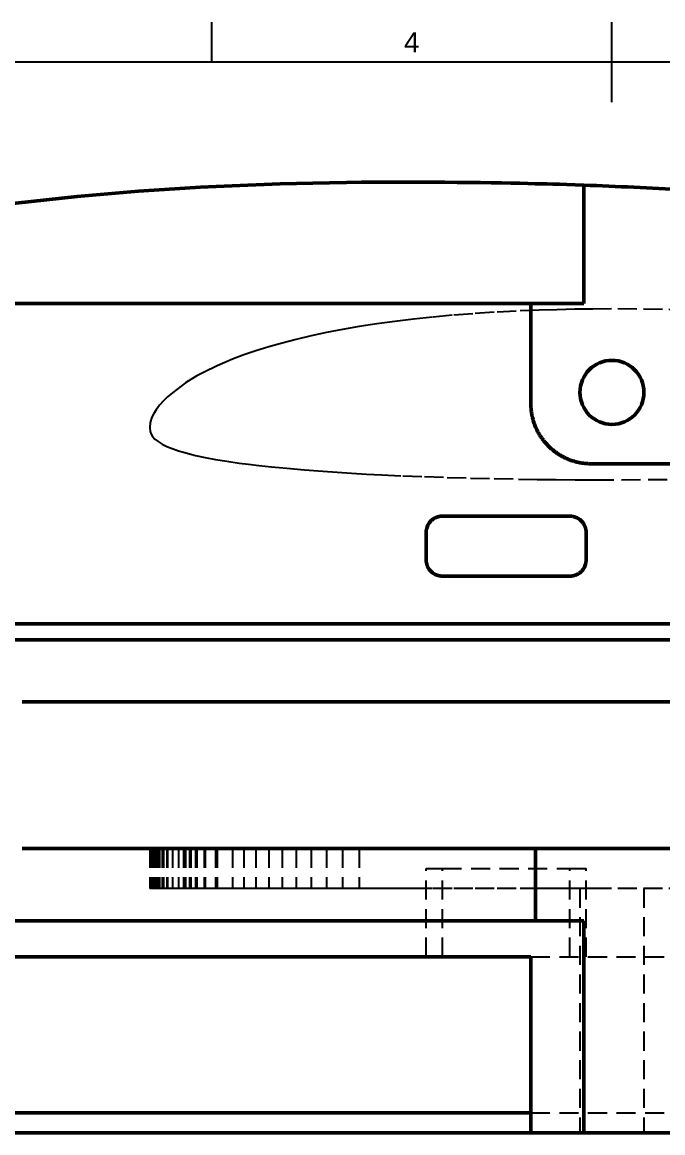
# Model space of a CAD drawing. Header units: millimetres. Extents: x 0 to 420, y 0 to 297.
# Drawn here: x 141.3 to 221.4, y 153.3 to 292 of the extents above; entities that cross this region are included whole.
import ezdxf
from ezdxf.enums import TextEntityAlignment as Align

# ---------------------------------------------------------------- set-up
doc = ezdxf.new("R2010")
doc.units = ezdxf.units.MM
doc.header["$LTSCALE"] = 0.75
doc.linetypes.add('HIDDEN2', pattern=[4.7625, 3.175, -1.5875])
for name, color, linetype, lineweight in [('Border', 7, 'Continuous', 25), ('Sichtbar', 7, 'Continuous', 50), ('Verdeckt', 7, 'HIDDEN2', 25)]:
    doc.layers.add(name, color=color, linetype=linetype, lineweight=lineweight)
doc.styles.add('FusionTitle', font='arial.ttf')

# ---------------------------------------------------------------- blocks, each defined once
blk = doc.blocks.new('ISO_A3_SHEET')
at = {"layer": 'Border'}
for p, q in [((165, 292), (165, 287)), ((215, 292), (215, 282)), ((410, 287), (20, 287))]:
    blk.add_line(p, q, dxfattribs=at)
at = {"layer": 'Border', "style": 'FusionTitle'}
blk.add_text('4', height=2.5, dxfattribs=at).set_placement((190, 289.5), align=Align.MIDDLE)

msp = doc.modelspace()

# ---------------------------------------------------------------- linework, layer by layer
at = {"layer": 'Sichtbar', "extrusion": (-1, -2e-16, 0)}
for p, q in [((211.53, 271.65, 17.75), (211.53, 256.85, 17.75)), ((125.15, 256.85, -4.25), (204.9, 256.85, -4.25)), ((211.53, 256.85, 17.75), (204.9, 256.85, 17.75)), ((204.9, 256.85, 17.75), (204.9, 244.35, 17.75)), ((193.86, 230.3, -4.25), (209.76, 230.3, -4.25)), ((191.81, 224.85, -4.25), (191.81, 228.25, -4.25)), ((211.81, 228.25, -4.25), (211.81, 224.85, -4.25)), ((209.76, 222.8, -4.25), (193.86, 222.8, -4.25)), ((141.31, 207.08, 17.75), (278.95, 207.1, 17.75))]:
    msp.add_line(p, q, dxfattribs=at)
at = {"layer": 'Sichtbar', "extrusion": (-1, 2e-16, 0)}
for p, q in [((205.49, 188.76, 32.14), (205.49, 179.76, 32.14)), ((125.15, 175.26, 17.16), (204.9, 175.26, 17.16)), ((204.9, 175.26, 17.16), (204.9, 153.26, 17.16)), ((211.53, 153.26, 17.16), (204.9, 153.26, 17.16))]:
    msp.add_line(p, q, dxfattribs=at)
at = {"layer": 'Sichtbar', "extrusion": (-2e-16, -2e-16, -1)}
msp.add_circle((-215.04, 245.76, -17.75), 4, dxfattribs=at)
at = {"layer": 'Sichtbar'}
for points, knots in [([(118.53, 266.17, -8.75), (140.88, 269.97, -8.75), (159.29, 271.69, -8.75), (191.9, 272.11, -8.75), (200.81, 271.94, -8.75), (205.47, 271.83, -8.75), (205.48, 271.83, -8.75), (205.49, 271.83, -8.75)], [-2.964588, -2.964588, -2.964588, -2.964588, -0.915177, -0.915177, -0.00171, -0.00171, -0.00018, -0.00018, -0.00018, -0.00018]), ([(205.49, 271.83, -8.75), (205.49, 271.83, -8.75), (205.49, 271.83, -8.75), (205.49, 271.83, -8.75), (205.49, 271.83, -8.75), (205.49, 271.83, -8.75)], [-0.0001084875, -0.0001084875, -0.0001084875, -0.0001084875, -0.0000819447, -0.0000819447, 0, 0, 0, 0]), ([(204.9, 244.35, 17.75), (204.9, 244.18, 17.75), (204.92, 243.84, 17.75), (204.97, 243.33, 17.75), (205.05, 242.84, 17.75), (205.17, 242.36, 17.75), (205.31, 241.89, 17.75), (205.49, 241.43, 17.75), (205.69, 240.99, 17.75), (205.93, 240.57, 17.75), (206.18, 240.16, 17.75), (206.47, 239.77, 17.75), (206.77, 239.4, 17.75), (207.1, 239.05, 17.75), (207.45, 238.72, 17.75), (207.82, 238.41, 17.75), (208.21, 238.13, 17.75), (208.62, 237.87, 17.75), (209.05, 237.64, 17.75), (209.49, 237.43, 17.75), (209.94, 237.26, 17.75), (210.34, 237.14, 17.75), (210.65, 237.05, 17.75), (210.9, 237, 17.75), (211.14, 236.95, 17.75), (211.39, 236.92, 17.75), (211.6, 236.89, 17.75), (211.77, 236.87, 17.75), (211.89, 236.87, 17.75), (212.02, 236.86, 17.75), (212.15, 236.85, 17.75), (212.25, 236.85, 17.75), (212.33, 236.85, 17.75), (212.37, 236.85, 17.75), (212.4, 236.85, 17.75), (212.44, 236.85, 17.75), (212.52, 236.85, 17.75), (212.63, 236.85, 17.75), (212.8, 236.85, 17.75), (213.01, 236.85, 17.75), (213.26, 236.85, 17.75), (213.55, 236.85, 17.75), (214.03, 236.85, 17.75), (214.72, 236.85, 17.75), (215.66, 236.85, 17.75), (216.75, 236.85, 17.75), (217.98, 236.85, 17.75), (219.34, 236.85, 17.75), (220.82, 236.85, 17.75), (222.41, 236.85, 17.75), (224.74, 236.85, 17.75), (227.87, 236.85, 17.75), (231.86, 236.85, 17.75), (236.11, 236.85, 17.75), (240.55, 236.85, 17.75), (245.13, 236.85, 17.75), (249.77, 236.85, 17.75), (254.4, 236.85, 17.75), (258.98, 236.85, 17.75), (263.42, 236.85, 17.75), (268.9, 236.85, 17.75), (274.93, 236.85, 17.75), (280.9, 236.85, 17.75), (284.79, 236.85, 17.75), (286.64, 236.85, 17.75), (287.13, 236.85, 17.75)], [-17.299637, -17.299637, -17.299637, -17.299637, -17.197139, -17.095989, -16.995976, -16.896907, -16.798614, -16.70095, -16.603787, -16.507016, -16.410539, -16.314272, -16.218141, -16.122075, -16.02601, -15.929878, -15.833611, -15.737134, -15.640363, -15.5432, -15.445537, -15.347244, -15.297809, -15.248161, -15.198276, -15.148133, -15.097706, -15.072377, -15.046967, -15.021474, -14.995892, -14.970219, -14.957346, -14.950901, -14.94445, -14.939619, -14.925261, -14.90158, -14.868776, -14.827055, -14.776617, -14.717666, -14.650404, -14.49176, -14.302306, -14.083663, -13.837454, -13.565299, -13.268821, -12.94964, -12.609379, -11.872102, -11.069962, -10.215932, -9.322984, -8.40409, -7.472224, -6.540358, -5.621464, -4.728516, -3.874486, -2.335069, -1.106995, -0.294045, 0, 0, 0, 0]), ([(191.81, 228.25, -4.25), (191.81, 228.3, -4.25), (191.82, 228.39, -4.25), (191.83, 228.53, -4.25), (191.85, 228.66, -4.25), (191.9, 228.84, -4.25), (191.97, 229.05, -4.25), (192.09, 229.29, -4.25), (192.24, 229.5, -4.25), (192.38, 229.67, -4.25), (192.51, 229.79, -4.25), (192.61, 229.87, -4.25), (192.72, 229.95, -4.25), (192.83, 230.02, -4.25), (192.95, 230.08, -4.25), (193.05, 230.13, -4.25), (193.13, 230.16, -4.25), (193.19, 230.19, -4.25), (193.26, 230.21, -4.25), (193.32, 230.23, -4.25), (193.39, 230.24, -4.25), (193.45, 230.26, -4.25), (193.51, 230.27, -4.25), (193.55, 230.28, -4.25), (193.59, 230.28, -4.25), (193.62, 230.29, -4.25), (193.65, 230.29, -4.25), (193.68, 230.29, -4.25), (193.71, 230.29, -4.25), (193.72, 230.3, -4.25), (193.74, 230.3, -4.25), (193.76, 230.3, -4.25), (193.78, 230.3, -4.25), (193.79, 230.3, -4.25), (193.8, 230.3, -4.25), (193.81, 230.3, -4.25), (193.82, 230.3, -4.25), (193.83, 230.3, -4.25), (193.83, 230.3, -4.25), (193.84, 230.3, -4.25), (193.84, 230.3, -4.25), (193.85, 230.3, -4.25), (193.85, 230.3, -4.25), (193.85, 230.3, -4.25), (193.86, 230.3, -4.25), (193.86, 230.3, -4.25), (193.86, 230.3, -4.25), (193.86, 230.3, -4.25), (193.86, 230.3, -4.25), (193.86, 230.3, -4.25), (193.86, 230.3, -4.25), (193.86, 230.3, -4.25), (193.86, 230.3, -4.25), (193.86, 230.3, -4.25), (193.86, 230.3, -4.25), (193.86, 230.3, -4.25), (193.86, 230.3, -4.25), (193.86, 230.3, -4.25), (193.86, 230.3, -4.25)], [-0.6436497, -0.6436497, -0.6436497, -0.6436497, -0.6156333, -0.5879859, -0.5606488, -0.5335698, -0.4800374, -0.4270566, -0.3744002, -0.3218928, -0.2956349, -0.2693589, -0.243046, -0.2166757, -0.1902247, -0.163667, -0.1503371, -0.1369687, -0.1235574, -0.1100983, -0.0965862, -0.0830156, -0.0693805, -0.0625366, -0.0556741, -0.0487923, -0.0418903, -0.0349671, -0.0314972, -0.0280217, -0.0245405, -0.0210533, -0.0175602, -0.0140609, -0.0123089, -0.0105554, -0.0088002, -0.0070435, -0.0061645, -0.0052851, -0.0044053, -0.0035251, -0.0026444, -0.0022039, -0.0017634, -0.0013227, -0.0011023, -0.0008819, -0.0006614, -0.000441, -0.0003307, -0.0002205, -0.0001654, -0.0001102, -0.0000551, -0.0000275, -0.0000138, 0, 0, 0, 0]), ([(209.76, 230.3, -4.25), (209.81, 230.3, -4.25), (209.9, 230.3, -4.25), (210.04, 230.28, -4.25), (210.18, 230.26, -4.25), (210.35, 230.22, -4.25), (210.56, 230.14, -4.25), (210.8, 230.02, -4.25), (211.02, 229.88, -4.25), (211.18, 229.73, -4.25), (211.3, 229.6, -4.25), (211.39, 229.5, -4.25), (211.46, 229.4, -4.25), (211.53, 229.28, -4.25), (211.6, 229.17, -4.25), (211.64, 229.07, -4.25), (211.68, 228.99, -4.25), (211.7, 228.92, -4.25), (211.72, 228.86, -4.25), (211.74, 228.79, -4.25), (211.76, 228.73, -4.25), (211.77, 228.66, -4.25), (211.78, 228.61, -4.25), (211.79, 228.56, -4.25), (211.8, 228.53, -4.25), (211.8, 228.49, -4.25), (211.8, 228.46, -4.25), (211.81, 228.43, -4.25), (211.81, 228.41, -4.25), (211.81, 228.39, -4.25), (211.81, 228.37, -4.25), (211.81, 228.36, -4.25), (211.81, 228.34, -4.25), (211.81, 228.32, -4.25), (211.81, 228.31, -4.25), (211.81, 228.3, -4.25), (211.81, 228.29, -4.25), (211.81, 228.29, -4.25), (211.81, 228.28, -4.25), (211.81, 228.28, -4.25), (211.81, 228.27, -4.25), (211.81, 228.27, -4.25), (211.81, 228.26, -4.25), (211.81, 228.26, -4.25), (211.81, 228.26, -4.25), (211.81, 228.26, -4.25), (211.81, 228.26, -4.25), (211.81, 228.25, -4.25), (211.81, 228.25, -4.25), (211.81, 228.25, -4.25), (211.81, 228.25, -4.25), (211.81, 228.25, -4.25), (211.81, 228.25, -4.25), (211.81, 228.25, -4.25), (211.81, 228.25, -4.25), (211.81, 228.25, -4.25), (211.81, 228.25, -4.25), (211.81, 228.25, -4.25), (211.81, 228.25, -4.25)], [-0.6436563, -0.6436563, -0.6436563, -0.6436563, -0.6156399, -0.5879925, -0.5606554, -0.5335764, -0.4800437, -0.4270624, -0.3744053, -0.3218971, -0.2956387, -0.2693623, -0.243049, -0.2166781, -0.1902267, -0.1636685, -0.1503384, -0.1369698, -0.1235583, -0.110099, -0.0965868, -0.083016, -0.0693808, -0.0625368, -0.0556743, -0.0487925, -0.0418904, -0.0349671, -0.0314973, -0.0280218, -0.0245405, -0.0210534, -0.0175602, -0.0140609, -0.012309, -0.0105554, -0.0088003, -0.0070435, -0.0061645, -0.0052851, -0.0044053, -0.0035251, -0.0026444, -0.0022039, -0.0017634, -0.0013227, -0.0011023, -0.0008819, -0.0006615, -0.000441, -0.0003308, -0.0002205, -0.0001654, -0.0001103, -0.0000551, -0.0000276, -0.0000138, 0, 0, 0, 0]), ([(193.86, 222.8, -4.25), (193.82, 222.8, -4.25), (193.72, 222.8, -4.25), (193.59, 222.82, -4.25), (193.45, 222.84, -4.25), (193.28, 222.88, -4.25), (193.07, 222.96, -4.25), (192.83, 223.08, -4.25), (192.61, 223.22, -4.25), (192.44, 223.37, -4.25), (192.32, 223.5, -4.25), (192.24, 223.6, -4.25), (192.16, 223.7, -4.25), (192.09, 223.82, -4.25), (192.03, 223.93, -4.25), (191.98, 224.03, -4.25), (191.95, 224.12, -4.25), (191.93, 224.18, -4.25), (191.91, 224.24, -4.25), (191.89, 224.31, -4.25), (191.87, 224.37, -4.25), (191.86, 224.44, -4.25), (191.84, 224.49, -4.25), (191.84, 224.54, -4.25), (191.83, 224.57, -4.25), (191.83, 224.61, -4.25), (191.82, 224.64, -4.25), (191.82, 224.67, -4.25), (191.82, 224.69, -4.25), (191.82, 224.71, -4.25), (191.82, 224.73, -4.25), (191.82, 224.75, -4.25), (191.82, 224.76, -4.25), (191.82, 224.78, -4.25), (191.81, 224.79, -4.25), (191.81, 224.8, -4.25), (191.81, 224.81, -4.25), (191.81, 224.81, -4.25), (191.81, 224.82, -4.25), (191.81, 224.82, -4.25), (191.81, 224.83, -4.25), (191.81, 224.83, -4.25), (191.81, 224.84, -4.25), (191.81, 224.84, -4.25), (191.81, 224.84, -4.25), (191.81, 224.84, -4.25), (191.81, 224.84, -4.25), (191.81, 224.85, -4.25), (191.81, 224.85, -4.25), (191.81, 224.85, -4.25), (191.81, 224.85, -4.25), (191.81, 224.85, -4.25), (191.81, 224.85, -4.25), (191.81, 224.85, -4.25), (191.81, 224.85, -4.25), (191.81, 224.85, -4.25), (191.81, 224.85, -4.25), (191.81, 224.85, -4.25), (191.81, 224.85, -4.25)], [-0.6436497, -0.6436497, -0.6436497, -0.6436497, -0.6156333, -0.5879859, -0.5606488, -0.5335698, -0.4800374, -0.4270566, -0.3744002, -0.3218928, -0.2956349, -0.2693589, -0.243046, -0.2166757, -0.1902247, -0.163667, -0.1503371, -0.1369687, -0.1235574, -0.1100983, -0.0965862, -0.0830156, -0.0693805, -0.0625366, -0.0556741, -0.0487923, -0.0418903, -0.0349671, -0.0314972, -0.0280217, -0.0245405, -0.0210533, -0.0175602, -0.0140609, -0.0123089, -0.0105554, -0.0088002, -0.0070435, -0.0061645, -0.0052851, -0.0044053, -0.0035251, -0.0026444, -0.0022039, -0.0017634, -0.0013227, -0.0011023, -0.0008819, -0.0006614, -0.000441, -0.0003307, -0.0002205, -0.0001654, -0.0001102, -0.0000551, -0.0000275, -0.0000138, 0, 0, 0, 0]), ([(211.81, 224.85, -4.25), (211.81, 224.8, -4.25), (211.81, 224.71, -4.25), (211.8, 224.57, -4.25), (211.77, 224.44, -4.25), (211.73, 224.26, -4.25), (211.66, 224.05, -4.25), (211.54, 223.81, -4.25), (211.39, 223.6, -4.25), (211.25, 223.43, -4.25), (211.12, 223.31, -4.25), (211.02, 223.23, -4.25), (210.91, 223.15, -4.25), (210.8, 223.08, -4.25), (210.68, 223.02, -4.25), (210.58, 222.97, -4.25), (210.5, 222.94, -4.25), (210.44, 222.91, -4.25), (210.37, 222.89, -4.25), (210.31, 222.87, -4.25), (210.24, 222.86, -4.25), (210.18, 222.84, -4.25), (210.12, 222.83, -4.25), (210.08, 222.82, -4.25), (210.04, 222.82, -4.25), (210.01, 222.81, -4.25), (209.97, 222.81, -4.25), (209.94, 222.81, -4.25), (209.92, 222.81, -4.25), (209.9, 222.81, -4.25), (209.89, 222.8, -4.25), (209.87, 222.8, -4.25), (209.85, 222.8, -4.25), (209.84, 222.8, -4.25), (209.83, 222.8, -4.25), (209.82, 222.8, -4.25), (209.81, 222.8, -4.25), (209.8, 222.8, -4.25), (209.79, 222.8, -4.25), (209.79, 222.8, -4.25), (209.79, 222.8, -4.25), (209.78, 222.8, -4.25), (209.78, 222.8, -4.25), (209.78, 222.8, -4.25), (209.77, 222.8, -4.25), (209.77, 222.8, -4.25), (209.77, 222.8, -4.25), (209.77, 222.8, -4.25), (209.77, 222.8, -4.25), (209.77, 222.8, -4.25), (209.77, 222.8, -4.25), (209.77, 222.8, -4.25), (209.76, 222.8, -4.25), (209.76, 222.8, -4.25), (209.76, 222.8, -4.25), (209.76, 222.8, -4.25), (209.76, 222.8, -4.25), (209.76, 222.8, -4.25), (209.76, 222.8, -4.25)], [-0.6436497, -0.6436497, -0.6436497, -0.6436497, -0.6156333, -0.5879859, -0.5606488, -0.5335698, -0.4800374, -0.4270566, -0.3744002, -0.3218928, -0.2956349, -0.2693589, -0.243046, -0.2166757, -0.1902247, -0.163667, -0.1503371, -0.1369687, -0.1235574, -0.1100983, -0.0965862, -0.0830156, -0.0693805, -0.0625366, -0.0556741, -0.0487923, -0.0418903, -0.0349671, -0.0314972, -0.0280217, -0.0245405, -0.0210533, -0.0175602, -0.0140609, -0.0123089, -0.0105554, -0.0088002, -0.0070435, -0.0061645, -0.0052851, -0.0044053, -0.0035251, -0.0026444, -0.0022039, -0.0017634, -0.0013227, -0.0011023, -0.0008819, -0.0006614, -0.000441, -0.0003307, -0.0002205, -0.0001654, -0.0001102, -0.0000551, -0.0000275, -0.0000138, 0, 0, 0, 0]), ([(305.64, 220.07, 17.75), (305.4, 219.81, 17.75), (304.9, 219.29, 17.75), (304.1, 218.56, 17.75), (303.25, 217.89, 17.75), (302.36, 217.28, 17.75), (301.42, 216.73, 17.75), (300.44, 216.25, 17.75), (299.6, 215.9, 17.75), (298.91, 215.65, 17.75), (298.38, 215.49, 17.75), (297.85, 215.34, 17.75), (297.3, 215.21, 17.75), (296.75, 215.1, 17.75), (296.29, 215.02, 17.75), (295.92, 214.97, 17.75), (295.64, 214.94, 17.75), (295.35, 214.91, 17.75), (295.07, 214.89, 17.75), (294.83, 214.87, 17.75), (294.64, 214.86, 17.75), (294.49, 214.86, 17.75), (294.35, 214.85, 17.75), (294.21, 214.85, 17.75), (294.08, 214.85, 17.75), (293.99, 214.85, 17.75), (293.94, 214.85, 17.75), (293.89, 214.85, 17.75), (293.85, 214.85, 17.75), (293.78, 214.85, 17.75), (293.64, 214.85, 17.75), (293.39, 214.85, 17.75), (293.02, 214.85, 17.75), (292.54, 214.85, 17.75), (291.97, 214.85, 17.75), (291.29, 214.85, 17.75), (290.53, 214.85, 17.75), (289.67, 214.85, 17.75), (288.34, 214.85, 17.75), (286.47, 214.85, 17.75), (283.98, 214.85, 17.75), (281.17, 214.85, 17.75), (278.07, 214.85, 17.75), (274.69, 214.85, 17.75), (271.05, 214.85, 17.75), (267.17, 214.85, 17.75), (263.07, 214.85, 17.75), (257.21, 214.85, 17.75), (249.46, 214.85, 17.75), (239.76, 214.85, 17.75), (229.61, 214.85, 17.75), (219.16, 214.85, 17.75), (208.57, 214.85, 17.75), (197.98, 214.85, 17.75), (187.53, 214.85, 17.75), (177.38, 214.85, 17.75), (164.87, 214.85, 17.75), (151.08, 214.85, 17.75), (137.45, 214.85, 17.75), (128.56, 214.85, 17.75), (124.34, 214.85, 17.75), (123.22, 214.85, 17.75)], [-36.782343, -36.782343, -36.782343, -36.782343, -36.566651, -36.350919, -36.134959, -35.918575, -35.70155, -35.48364, -35.264565, -35.154476, -35.04397, -34.933001, -34.821517, -34.709462, -34.596779, -34.54018, -34.4834, -34.42643, -34.369263, -34.311889, -34.283121, -34.254298, -34.225418, -34.196481, -34.167486, -34.152965, -34.13843, -34.135661, -34.127394, -34.113687, -34.094596, -34.040499, -33.965565, -33.870257, -33.755039, -33.620374, -33.466725, -33.294554, -33.104325, -32.671544, -32.172086, -31.609657, -30.987959, -30.310697, -29.581576, -28.804299, -27.982571, -27.120096, -25.287724, -23.336815, -21.297003, -19.197924, -17.069211, -14.940498, -12.841419, -10.801608, -8.850699, -5.334125, -2.528769, -0.671703, 0, 0, 0, 0])]:
    msp.add_open_spline(points, degree=3, knots=knots, dxfattribs=at)
for points in [[(205.49, 271.83, -8.75), (206.26, 271.81, -8.75), (208.48, 271.76, -8.75), (211.53, 271.65, -8.75)], [(205.49, 271.83, -8.75), (205.49, 271.83, -8.75), (205.49, 271.83, -8.75), (205.49, 271.83, -8.75)], [(224.03, 271.03, 17.75), (219.86, 271.29, 17.75), (215.69, 271.49, 17.75), (211.53, 271.65, 17.75)], [(123.22, 216.85, 15.25), (177.86, 216.85, 15.25), (232.49, 216.85, 15.25), (287.13, 216.85, 15.25)], [(211.53, 179.76, 31.96), (211.53, 170.93, 31.96), (211.53, 162.1, 31.96), (211.53, 153.26, 31.96)]]:
    msp.add_open_spline(points, degree=3, dxfattribs=at)
at = {"layer": 'Sichtbar', "extrusion": (0, 1, 0)}
for points in [[(141.31, 188.76, 29.78), (141.63, 188.76, 29.82), (141.95, 188.76, 29.85), (142.28, 188.76, 29.89)], [(205.49, 179.76, 32.14), (206.26, 179.76, 32.12), (208.48, 179.76, 32.07), (211.53, 179.76, 31.96)], [(205.49, 179.76, 32.14), (205.49, 179.76, 32.14), (205.49, 179.76, 32.14), (205.49, 179.76, 32.14)], [(125.15, 155.76, -22.84), (151.74, 155.76, -22.84), (178.32, 155.76, -22.84), (204.9, 155.76, -22.84)], [(224.03, 153.26, 31.34), (219.86, 153.26, 31.6), (215.69, 153.26, 31.8), (211.53, 153.26, 31.96)]]:
    msp.add_open_spline(points, degree=3, dxfattribs=at)
at = {"layer": 'Sichtbar', "extrusion": (7e-16, 1, -4.254e-13)}
msp.add_open_spline([(142.28, 188.76, 29.89), (161.35, 188.76, 32.06), (179.79, 188.76, 32.67), (204.41, 188.76, 32.16), (204.95, 188.76, 32.15), (205.49, 188.76, 32.14), (205.49, 188.76, 32.14), (205.49, 188.76, 32.14)], degree=3, knots=[-58.440599, -58.440599, -58.440599, -58.440599, -57.199688, -57.199688, -57.171992, -57.171992, -57.171884, -57.171884, -57.171884, -57.171884], dxfattribs=at)
at = {"layer": 'Sichtbar', "extrusion": (-2.57e-14, 1, -8.36e-13)}
msp.add_open_spline([(205.49, 188.76, 32.14), (212.92, 188.76, 31.96), (224.95, 188.76, 31.54), (242.92, 188.76, 29.9)], degree=3, dxfattribs=at)
at = {"layer": 'Sichtbar', "extrusion": (0, 1, 0)}
for points, knots in [([(205.49, 188.76, 32.14), (205.49, 188.76, 32.14), (205.49, 188.76, 32.14), (205.49, 188.76, 32.14), (205.49, 188.76, 32.14), (205.49, 188.76, 32.14)], [-57.171884414, -57.171884414, -57.171884414, -57.171884414, -57.1717185885, -57.1717185885, -57.1716860638, -57.1716860638, -57.1716860638, -57.1716860638]), ([(205.49, 179.76, 32.14), (205.49, 179.76, 32.14), (205.49, 179.76, 32.14), (205.49, 179.76, 32.14), (205.49, 179.76, 32.14), (205.49, 179.76, 32.14)], [-0.0001084875, -0.0001084875, -0.0001084875, -0.0001084875, -0.0000819447, -0.0000819447, 0, 0, 0, 0]), ([(204.9, 153.26, -24.84), (202.58, 153.26, -24.84), (196.75, 153.26, -24.84), (187.53, 153.26, -24.84), (177.38, 153.26, -24.84), (164.87, 153.26, -24.84), (151.08, 153.26, -24.84), (137.45, 153.26, -24.84), (129.2, 153.26, -24.84), (125.63, 153.26, -24.84), (125.15, 153.26, -24.84)], [-16.33619, -16.33619, -16.33619, -16.33619, -14.940498, -12.841419, -10.801608, -8.850699, -5.334125, -2.528769, -0.671703, -0.38631, -0.38631, -0.38631, -0.38631])]:
    msp.add_open_spline(points, degree=3, knots=knots, dxfattribs=at)
at = {"layer": 'Sichtbar', "extrusion": (1.1e-15, 1, -3.374e-13)}
msp.add_open_spline([(118.53, 179.76, 26.48), (140.88, 179.76, 30.28), (159.29, 179.76, 32), (191.9, 179.76, 32.42), (200.81, 179.76, 32.25), (205.47, 179.76, 32.14), (205.48, 179.76, 32.14), (205.49, 179.76, 32.14)], degree=3, knots=[-2.964588, -2.964588, -2.964588, -2.964588, -0.915177, -0.915177, -0.00171, -0.00171, -0.00018, -0.00018, -0.00018, -0.00018], dxfattribs=at)
at = {"layer": 'Verdeckt', "extrusion": (-1, -2e-16, 0)}
for p, q in [((195.08, 255.39, -12.75), (192.61, 255.16, -12.75)), ((197.64, 255.59, -12.75), (195.08, 255.39, -12.75)), ((200.31, 255.76, -12.75), (197.64, 255.59, -12.75)), ((203.08, 255.91, -12.75), (200.31, 255.76, -12.75)), ((205.94, 256.02, -12.75), (203.08, 255.91, -12.75)), ((208.14, 256.09, -12.75), (205.94, 256.02, -12.75)), ((210.38, 256.14, -12.75), (208.14, 256.09, -12.75)), ((212.67, 256.17, -12.75), (210.38, 256.14, -12.75)), ((215, 256.18, -12.75), (212.67, 256.17, -12.75)), ((218.16, 256.16, -12.75), (215, 256.18, -12.75)), ((221.35, 256.12, -12.75), (218.16, 256.16, -12.75)), ((224.54, 256.04, -12.75), (221.35, 256.12, -12.75)), ((183.46, 253.98, -12.75), (181.37, 253.61, -12.75)), ((185.64, 254.31, -12.75), (183.46, 253.98, -12.75)), ((187.9, 254.63, -12.75), (185.64, 254.31, -12.75)), ((190.22, 254.91, -12.75), (187.9, 254.63, -12.75)), ((192.61, 255.16, -12.75), (190.22, 254.91, -12.75)), ((177.42, 252.81, -12.75), (175.57, 252.37, -12.75)), ((179.35, 253.22, -12.75), (177.42, 252.81, -12.75)), ((181.37, 253.61, -12.75), (179.35, 253.22, -12.75)), ((172.13, 251.44, -12.75), (170.54, 250.94, -12.75)), ((173.81, 251.91, -12.75), (172.13, 251.44, -12.75)), ((175.57, 252.37, -12.75), (173.81, 251.91, -12.75)), ((167.62, 249.9, -12.75), (165.69, 249.08, -12.75)), ((169.04, 250.43, -12.75), (167.62, 249.9, -12.75)), ((170.54, 250.94, -12.75), (169.04, 250.43, -12.75)), ((165.69, 249.08, -12.75), (164.05, 248.3, -12.75)), ((161.75, 246.96, -12.75), (160.09, 245.72, -12.75)), ((162.41, 247.38, -12.75), (161.75, 246.96, -12.75)), ((163.16, 247.83, -12.75), (162.41, 247.38, -12.75)), ((164.05, 248.3, -12.75), (163.16, 247.83, -12.75)), ((160.09, 245.72, -12.75), (159.49, 245.19, -12.75)), ((158.99, 244.69, -12.75), (158.5, 244.14, -12.75)), ((159.49, 245.19, -12.75), (158.99, 244.69, -12.75)), ((157.76, 243.1, -12.75), (157.53, 242.68, -12.75)), ((158.08, 243.59, -12.75), (157.76, 243.1, -12.75)), ((158.5, 244.14, -12.75), (158.08, 243.59, -12.75)), ((157.3, 242, -12.75), (157.25, 241.39, -12.75)), ((157.53, 242.68, -12.75), (157.3, 242, -12.75)), ((157.25, 241.39, -12.75), (157.31, 240.85, -12.75)), ((157.31, 240.85, -12.75), (157.42, 240.55, -12.75)), ((157.42, 240.55, -12.75), (157.6, 240.24, -12.75)), ((157.6, 240.24, -12.75), (157.89, 239.93, -12.75)), ((157.89, 239.93, -12.75), (158.3, 239.62, -12.75)), ((158.3, 239.62, -12.75), (158.81, 239.3, -12.75)), ((158.81, 239.3, -12.75), (159.41, 239.01, -12.75)), ((159.41, 239.01, -12.75), (160.85, 238.46, -12.75)), ((160.85, 238.46, -12.75), (161.5, 238.27, -12.75)), ((161.5, 238.27, -12.75), (162.22, 238.07, -12.75)), ((162.22, 238.07, -12.75), (162.99, 237.88, -12.75)), ((162.99, 237.88, -12.75), (164.19, 237.62, -12.75)), ((164.19, 237.62, -12.75), (165.47, 237.38, -12.75)), ((165.47, 237.38, -12.75), (166.88, 237.16, -12.75)), ((166.88, 237.16, -12.75), (168.44, 236.93, -12.75)), ((168.44, 236.93, -12.75), (169.59, 236.78, -12.75)), ((169.59, 236.78, -12.75), (170.91, 236.63, -12.75)), ((170.91, 236.63, -12.75), (172.49, 236.46, -12.75)), ((172.49, 236.46, -12.75), (174.41, 236.27, -12.75)), ((174.41, 236.27, -12.75), (176.59, 236.08, -12.75)), ((176.59, 236.08, -12.75), (178.91, 235.9, -12.75)), ((178.91, 235.9, -12.75), (180.69, 235.78, -12.75)), ((180.69, 235.78, -12.75), (182.5, 235.66, -12.75)), ((182.5, 235.66, -12.75), (184.35, 235.56, -12.75)), ((184.35, 235.56, -12.75), (186.26, 235.46, -12.75)), ((186.26, 235.46, -12.75), (188.89, 235.34, -12.75)), ((188.89, 235.34, -12.75), (191.62, 235.23, -12.75)), ((191.62, 235.23, -12.75), (194.44, 235.13, -12.75)), ((194.44, 235.13, -12.75), (197.34, 235.05, -12.75)), ((197.34, 235.05, -12.75), (200.31, 234.98, -12.75)), ((200.31, 234.98, -12.75), (203.36, 234.93, -12.75)), ((203.36, 234.93, -12.75), (205.69, 234.89, -12.75)), ((205.69, 234.89, -12.75), (208.06, 234.87, -12.75)), ((208.06, 234.87, -12.75), (210.47, 234.85, -12.75)), ((210.47, 234.85, -12.75), (212.91, 234.84, -12.75)), ((212.91, 234.84, -12.75), (216.22, 234.85, -12.75)), ((216.22, 234.85, -12.75), (219.58, 234.86, -12.75)), ((219.58, 234.86, -12.75), (222.98, 234.89, -12.75))]:
    msp.add_line(p, q, dxfattribs=at)
at = {"layer": 'Verdeckt', "extrusion": (-1, 2e-16, 0)}
for p, q in [((157.25, 188.76, 1.7), (157.25, 183.76, 1.7)), ((157.3, 188.76, 2.31), (157.3, 183.76, 2.31)), ((157.31, 188.76, 1.16), (157.31, 183.76, 1.16)), ((157.42, 188.76, 0.86), (157.42, 183.76, 0.86)), ((157.53, 188.76, 2.99), (157.53, 183.76, 2.99)), ((157.6, 188.76, 0.55), (157.6, 183.76, 0.55)), ((157.76, 188.76, 3.41), (157.76, 183.76, 3.41)), ((157.89, 188.76, 0.24), (157.89, 183.76, 0.24)), ((158.08, 188.76, 3.9), (158.08, 183.76, 3.9)), ((158.3, 188.76, -0.07), (158.3, 183.76, -0.07)), ((158.5, 188.76, 4.45), (158.5, 183.76, 4.45)), ((158.81, 188.76, -0.39), (158.81, 183.76, -0.39)), ((158.99, 188.76, 4.99), (158.99, 183.76, 4.99)), ((159.41, 188.76, -0.69), (159.41, 183.76, -0.69)), ((159.49, 188.76, 5.5), (159.49, 183.76, 5.5)), ((160.09, 188.76, 6.03), (160.09, 183.76, 6.03)), ((160.85, 188.76, -1.23), (160.85, 183.76, -1.23)), ((161.5, 188.76, -1.42), (161.5, 183.76, -1.42)), ((161.75, 188.76, 7.27), (161.75, 183.76, 7.27)), ((162.22, 188.76, -1.62), (162.22, 183.76, -1.62)), ((162.41, 188.76, 7.69), (162.41, 183.76, 7.69)), ((162.99, 188.76, -1.81), (162.99, 183.76, -1.81)), ((163.16, 188.76, 8.14), (163.16, 183.76, 8.14)), ((164.05, 188.76, 8.61), (164.05, 183.76, 8.61)), ((164.19, 188.76, -2.07), (164.19, 183.76, -2.07)), ((165.47, 188.76, -2.31), (165.47, 183.76, -2.31)), ((165.69, 188.76, 9.39), (165.69, 183.76, 9.39)), ((167.62, 188.76, 10.21), (167.62, 183.76, 10.21)), ((169.04, 188.76, 10.74), (169.04, 183.76, 10.74)), ((170.54, 188.76, 11.25), (170.54, 183.76, 11.25)), ((172.13, 188.76, 11.75), (172.13, 183.76, 11.75)), ((173.81, 188.76, 12.22), (173.81, 183.76, 12.22)), ((175.57, 188.76, 12.68), (175.57, 183.76, 12.68)), ((177.42, 188.76, 13.12), (177.42, 183.76, 13.12)), ((179.35, 188.76, 13.53), (179.35, 183.76, 13.53)), ((181.37, 188.76, 13.92), (181.37, 183.76, 13.92)), ((183.46, 188.76, 14.29), (183.46, 183.76, 14.29)), ((191.81, 175.26, -11.44), (191.81, 186.26, -11.44)), ((193.86, 175.26, -9.39), (193.86, 186.26, -9.39)), ((193.86, 186.26, -9.39), (209.76, 186.26, -9.39)), ((209.76, 175.26, -16.89), (209.76, 186.26, -16.89)), ((211.81, 175.26, -11.44), (211.81, 186.26, -11.44)), ((157.3, 183.76, 2.31), (157.25, 183.76, 1.7)), ((157.53, 183.76, 2.99), (157.3, 183.76, 2.31)), ((157.76, 183.76, 3.41), (157.53, 183.76, 2.99)), ((158.08, 183.76, 3.9), (157.76, 183.76, 3.41)), ((158.5, 183.76, 4.45), (158.08, 183.76, 3.9)), ((158.99, 183.76, 4.99), (158.5, 183.76, 4.45)), ((159.49, 183.76, 5.5), (158.99, 183.76, 4.99)), ((160.09, 183.76, 6.03), (159.49, 183.76, 5.5)), ((161.75, 183.76, 7.27), (160.09, 183.76, 6.03)), ((162.41, 183.76, 7.69), (161.75, 183.76, 7.27)), ((163.16, 183.76, 8.14), (162.41, 183.76, 7.69)), ((164.05, 183.76, 8.61), (163.16, 183.76, 8.14)), ((165.69, 183.76, 9.39), (164.05, 183.76, 8.61)), ((167.62, 183.76, 10.21), (165.69, 183.76, 9.39)), ((169.04, 183.76, 10.74), (167.62, 183.76, 10.21)), ((170.54, 183.76, 11.25), (169.04, 183.76, 10.74)), ((172.13, 183.76, 11.75), (170.54, 183.76, 11.25)), ((173.81, 183.76, 12.22), (172.13, 183.76, 11.75)), ((175.57, 183.76, 12.68), (173.81, 183.76, 12.22)), ((177.42, 183.76, 13.12), (175.57, 183.76, 12.68)), ((179.35, 183.76, 13.53), (177.42, 183.76, 13.12)), ((181.37, 183.76, 13.92), (179.35, 183.76, 13.53)), ((183.46, 183.76, 14.29), (181.37, 183.76, 13.92)), ((185.64, 183.76, 14.62), (183.46, 183.76, 14.29)), ((187.9, 183.76, 14.93), (185.64, 183.76, 14.62)), ((190.22, 183.76, 15.22), (187.9, 183.76, 14.93)), ((192.61, 183.76, 15.47), (190.22, 183.76, 15.22)), ((195.08, 183.76, 15.7), (192.61, 183.76, 15.47)), ((197.64, 183.76, 15.9), (195.08, 183.76, 15.7)), ((200.31, 183.76, 16.07), (197.64, 183.76, 15.9)), ((203.08, 183.76, 16.22), (200.31, 183.76, 16.07)), ((205.94, 183.76, 16.33), (203.08, 183.76, 16.22)), ((208.14, 183.76, 16.4), (205.94, 183.76, 16.33)), ((210.38, 183.76, 16.45), (208.14, 183.76, 16.4)), ((212.67, 183.76, 16.48), (210.38, 183.76, 16.45)), ((211.04, 183.76, 6.07), (211.04, 153.26, 6.07)), ((215, 183.76, 16.49), (212.67, 183.76, 16.48)), ((218.16, 183.76, 16.47), (215, 183.76, 16.49)), ((221.35, 183.76, 16.43), (218.16, 183.76, 16.47)), ((219.04, 183.76, 6.07), (219.04, 153.26, 6.07)), ((224.54, 183.76, 16.35), (221.35, 183.76, 16.43))]:
    msp.add_line(p, q, dxfattribs=at)
at = {"layer": 'Verdeckt', "extrusion": (0, 1, 0)}
for points, knots in [([(191.81, 186.26, -11.44), (191.81, 186.26, -11.39), (191.82, 186.26, -11.3), (191.83, 186.26, -11.16), (191.85, 186.26, -11.03), (191.9, 186.26, -10.85), (191.97, 186.26, -10.64), (192.09, 186.26, -10.4), (192.24, 186.26, -10.19), (192.38, 186.26, -10.02), (192.51, 186.26, -9.9), (192.61, 186.26, -9.82), (192.72, 186.26, -9.74), (192.83, 186.26, -9.67), (192.95, 186.26, -9.61), (193.05, 186.26, -9.56), (193.13, 186.26, -9.53), (193.19, 186.26, -9.5), (193.26, 186.26, -9.48), (193.32, 186.26, -9.46), (193.39, 186.26, -9.45), (193.45, 186.26, -9.43), (193.51, 186.26, -9.42), (193.55, 186.26, -9.41), (193.59, 186.26, -9.41), (193.62, 186.26, -9.4), (193.65, 186.26, -9.4), (193.68, 186.26, -9.4), (193.71, 186.26, -9.4), (193.72, 186.26, -9.39), (193.74, 186.26, -9.39), (193.76, 186.26, -9.39), (193.78, 186.26, -9.39), (193.79, 186.26, -9.39), (193.8, 186.26, -9.39), (193.81, 186.26, -9.39), (193.82, 186.26, -9.39), (193.83, 186.26, -9.39), (193.83, 186.26, -9.39), (193.84, 186.26, -9.39), (193.84, 186.26, -9.39), (193.85, 186.26, -9.39), (193.85, 186.26, -9.39), (193.85, 186.26, -9.39), (193.86, 186.26, -9.39), (193.86, 186.26, -9.39), (193.86, 186.26, -9.39), (193.86, 186.26, -9.39), (193.86, 186.26, -9.39), (193.86, 186.26, -9.39), (193.86, 186.26, -9.39), (193.86, 186.26, -9.39), (193.86, 186.26, -9.39), (193.86, 186.26, -9.39), (193.86, 186.26, -9.39), (193.86, 186.26, -9.39), (193.86, 186.26, -9.39), (193.86, 186.26, -9.39), (193.86, 186.26, -9.39)], [-0.6436497, -0.6436497, -0.6436497, -0.6436497, -0.6156333, -0.5879859, -0.5606488, -0.5335698, -0.4800374, -0.4270566, -0.3744002, -0.3218928, -0.2956349, -0.2693589, -0.243046, -0.2166757, -0.1902247, -0.163667, -0.1503371, -0.1369687, -0.1235574, -0.1100983, -0.0965862, -0.0830156, -0.0693805, -0.0625366, -0.0556741, -0.0487923, -0.0418903, -0.0349671, -0.0314972, -0.0280217, -0.0245405, -0.0210533, -0.0175602, -0.0140609, -0.0123089, -0.0105554, -0.0088002, -0.0070435, -0.0061645, -0.0052851, -0.0044053, -0.0035251, -0.0026444, -0.0022039, -0.0017634, -0.0013227, -0.0011023, -0.0008819, -0.0006614, -0.000441, -0.0003307, -0.0002205, -0.0001654, -0.0001102, -0.0000551, -0.0000275, -0.0000138, 0, 0, 0, 0]), ([(209.76, 186.26, -9.39), (209.81, 186.26, -9.39), (209.9, 186.26, -9.39), (210.04, 186.26, -9.41), (210.18, 186.26, -9.43), (210.35, 186.26, -9.47), (210.56, 186.26, -9.55), (210.8, 186.26, -9.67), (211.02, 186.26, -9.81), (211.18, 186.26, -9.96), (211.3, 186.26, -10.09), (211.39, 186.26, -10.19), (211.46, 186.26, -10.29), (211.53, 186.26, -10.41), (211.6, 186.26, -10.52), (211.64, 186.26, -10.62), (211.68, 186.26, -10.7), (211.7, 186.26, -10.77), (211.72, 186.26, -10.83), (211.74, 186.26, -10.9), (211.76, 186.26, -10.96), (211.77, 186.26, -11.03), (211.78, 186.26, -11.08), (211.79, 186.26, -11.13), (211.8, 186.26, -11.16), (211.8, 186.26, -11.2), (211.8, 186.26, -11.23), (211.81, 186.26, -11.26), (211.81, 186.26, -11.28), (211.81, 186.26, -11.3), (211.81, 186.26, -11.32), (211.81, 186.26, -11.33), (211.81, 186.26, -11.35), (211.81, 186.26, -11.37), (211.81, 186.26, -11.38), (211.81, 186.26, -11.39), (211.81, 186.26, -11.4), (211.81, 186.26, -11.4), (211.81, 186.26, -11.41), (211.81, 186.26, -11.41), (211.81, 186.26, -11.42), (211.81, 186.26, -11.42), (211.81, 186.26, -11.43), (211.81, 186.26, -11.43), (211.81, 186.26, -11.43), (211.81, 186.26, -11.43), (211.81, 186.26, -11.43), (211.81, 186.26, -11.44), (211.81, 186.26, -11.44), (211.81, 186.26, -11.44), (211.81, 186.26, -11.44), (211.81, 186.26, -11.44), (211.81, 186.26, -11.44), (211.81, 186.26, -11.44), (211.81, 186.26, -11.44), (211.81, 186.26, -11.44), (211.81, 186.26, -11.44), (211.81, 186.26, -11.44), (211.81, 186.26, -11.44)], [-0.6436563, -0.6436563, -0.6436563, -0.6436563, -0.6156399, -0.5879925, -0.5606554, -0.5335764, -0.4800437, -0.4270624, -0.3744053, -0.3218971, -0.2956387, -0.2693623, -0.243049, -0.2166781, -0.1902267, -0.1636685, -0.1503384, -0.1369698, -0.1235583, -0.110099, -0.0965868, -0.083016, -0.0693808, -0.0625368, -0.0556743, -0.0487925, -0.0418904, -0.0349671, -0.0314973, -0.0280218, -0.0245405, -0.0210534, -0.0175602, -0.0140609, -0.012309, -0.0105554, -0.0088003, -0.0070435, -0.0061645, -0.0052851, -0.0044053, -0.0035251, -0.0026444, -0.0022039, -0.0017634, -0.0013227, -0.0011023, -0.0008819, -0.0006615, -0.000441, -0.0003308, -0.0002205, -0.0001654, -0.0001103, -0.0000551, -0.0000276, -0.0000138, 0, 0, 0, 0])]:
    msp.add_open_spline(points, degree=3, knots=knots, dxfattribs=at)
at = {"layer": 'Verdeckt', "extrusion": (-1e-16, 1, -2.435e-13)}
msp.add_open_spline([(204.9, 175.26, 4.66), (204.9, 175.26, 4.49), (204.92, 175.26, 4.15), (204.97, 175.26, 3.64), (205.05, 175.26, 3.15), (205.17, 175.26, 2.67), (205.31, 175.26, 2.2), (205.49, 175.26, 1.74), (205.69, 175.26, 1.3), (205.93, 175.26, 0.88), (206.18, 175.26, 0.47), (206.47, 175.26, 0.08), (206.77, 175.26, -0.29), (207.1, 175.26, -0.64), (207.45, 175.26, -0.97), (207.82, 175.26, -1.28), (208.21, 175.26, -1.56), (208.62, 175.26, -1.82), (209.05, 175.26, -2.05), (209.49, 175.26, -2.26), (209.94, 175.26, -2.43), (210.34, 175.26, -2.55), (210.65, 175.26, -2.64), (210.9, 175.26, -2.69), (211.14, 175.26, -2.74), (211.39, 175.26, -2.77), (211.6, 175.26, -2.8), (211.77, 175.26, -2.82), (211.89, 175.26, -2.83), (212.02, 175.26, -2.83), (212.15, 175.26, -2.84), (212.25, 175.26, -2.84), (212.33, 175.26, -2.84), (212.37, 175.26, -2.84), (212.4, 175.26, -2.84), (212.44, 175.26, -2.84), (212.52, 175.26, -2.84), (212.63, 175.26, -2.84), (212.8, 175.26, -2.84), (213.01, 175.26, -2.84), (213.26, 175.26, -2.84), (213.55, 175.26, -2.84), (214.03, 175.26, -2.84), (214.72, 175.26, -2.84), (215.66, 175.26, -2.84), (216.75, 175.26, -2.84), (217.98, 175.26, -2.84), (219.34, 175.26, -2.84), (220.82, 175.26, -2.84), (222.41, 175.26, -2.84), (224.74, 175.26, -2.84), (227.87, 175.26, -2.84), (231.86, 175.26, -2.84), (236.11, 175.26, -2.84), (240.55, 175.26, -2.84), (245.13, 175.26, -2.84), (249.77, 175.26, -2.84), (254.4, 175.26, -2.84), (258.98, 175.26, -2.84), (263.42, 175.26, -2.84), (268.9, 175.26, -2.84), (274.93, 175.26, -2.84), (280.9, 175.26, -2.84), (284.79, 175.26, -2.84), (286.64, 175.26, -2.84), (287.13, 175.26, -2.84)], degree=3, knots=[-17.299637, -17.299637, -17.299637, -17.299637, -17.197139, -17.095989, -16.995976, -16.896907, -16.798614, -16.70095, -16.603787, -16.507016, -16.410539, -16.314272, -16.218141, -16.122075, -16.02601, -15.929878, -15.833611, -15.737134, -15.640363, -15.5432, -15.445537, -15.347244, -15.297809, -15.248161, -15.198276, -15.148133, -15.097706, -15.072377, -15.046967, -15.021474, -14.995892, -14.970219, -14.957346, -14.950901, -14.94445, -14.939619, -14.925261, -14.90158, -14.868776, -14.827055, -14.776617, -14.717666, -14.650404, -14.49176, -14.302306, -14.083663, -13.837454, -13.565299, -13.268821, -12.94964, -12.609379, -11.872102, -11.069962, -10.215932, -9.322984, -8.40409, -7.472224, -6.540358, -5.621464, -4.728516, -3.874486, -2.335069, -1.106995, -0.294045, 0, 0, 0, 0], dxfattribs=at)
at = {"layer": 'Verdeckt', "extrusion": (0, 1, 0)}
msp.add_open_spline([(204.9, 155.76, -22.84), (223.13, 155.76, -22.84), (241.35, 155.76, -22.84), (259.57, 155.76, -22.84)], degree=3, dxfattribs=at)

# ---------------------------------------------------------------- block references
at = {"layer": 'Border'}
msp.add_blockref('ISO_A3_SHEET', (0, 0), dxfattribs=at)

doc.saveas('drawing.dxf')
